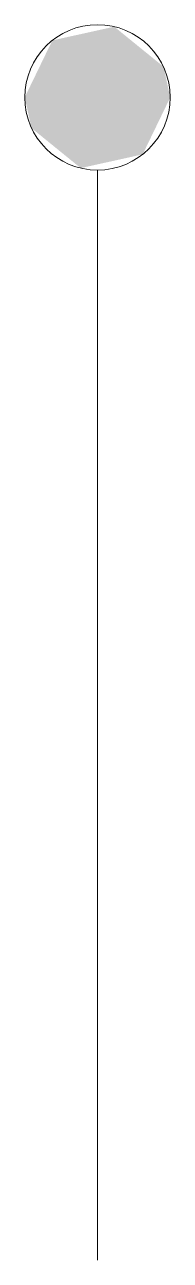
# Model space of a CAD drawing. Header units: millimetres. Extents: x -0.06 to 0.06, y 0 to 1.06.
import ezdxf

# ---------------------------------------------------------------- set-up
doc = ezdxf.new("R2010")
doc.units = ezdxf.units.MM
doc.linetypes.add('K5LT32768', pattern=[0])
doc.linetypes.add('K5LT32769', pattern=[0])

msp = doc.modelspace()

# ---------------------------------------------------------------- hatches: boundary and pattern name
msp.add_hatch(color=7).paths.add_polyline_path([(-0.0625, 1), (-0.0388, 1.049), (0.0144, 1.0608), (0.0567, 1.0264), (0.0625, 1), (0.0388, 0.951), (-0.0144, 0.9392), (-0.0567, 0.9736)])

# ---------------------------------------------------------------- linework, layer by layer
at = {"color": 7, "linetype": 'K5LT32769', "lineweight": 18}
msp.add_line((0, 0), (0, 0.9375), dxfattribs=at)
at = {"color": 7, "linetype": 'K5LT32768', "lineweight": 18}
msp.add_circle((0, 1), 0.0625, dxfattribs=at)

doc.saveas('drawing.dxf')
